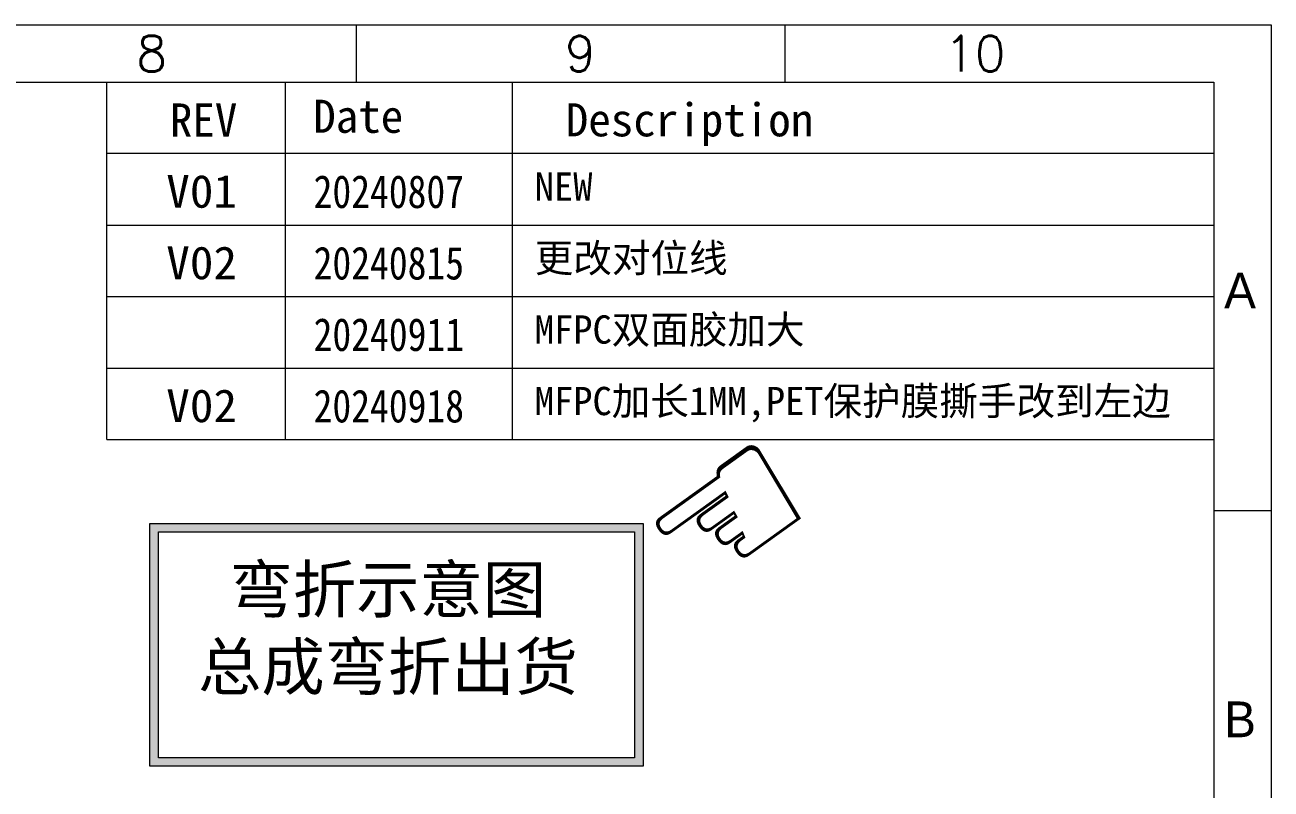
# Model space of a CAD drawing. Header units: millimetres. Extents: x 1403 to 2179, y 158 to 345.
# Drawn here: x 2128.3 to 2179.1, y 313.6 to 344.7 of the extents above; entities that cross this region are included whole.
import ezdxf
from ezdxf.enums import TextEntityAlignment as Align

# ---------------------------------------------------------------- set-up
doc = ezdxf.new("R2010")
doc.units = ezdxf.units.MM
for name, color, linetype, lineweight in [('DIM', 3, 'Continuous', 5), ('FPC', 50, 'Continuous', 5), ('图框', 7, 'Continuous', 5)]:
    doc.layers.add(name, color=color, linetype=linetype, lineweight=lineweight)
doc.styles.add('C-E02$0$HZ', font='')
doc.styles.get("Standard").update_dxf_attribs({"font": 'txt', "bigfont": 'gbcbig.shx'})
doc.styles.add('汉字', font='')
doc.styles.get('C-E02$0$HZ').set_extended_font_data('SimSun')
doc.styles.get('汉字').set_extended_font_data('SimSun')

# ---------------------------------------------------------------- blocks, each defined once
blk = doc.blocks.new('SZ')
at = {"layer": 'FPC', "color": 1, "insert": (10.22, 1.21), "char_height": 13.2, "width": 13.2336, "attachment_point": 1, "rotation": 223.714, "style": 'C-E02$0$HZ'}
blk.add_mtext('{\\fWingdings|b0|i0|c2|p2;E}', dxfattribs=at)

msp = doc.modelspace()

# ---------------------------------------------------------------- hatches: boundary and pattern name
at = {"layer": 'DIM', "lineweight": 5}
h = msp.add_hatch(color=6, dxfattribs=at)
h.dxf.hatch_style = 1
h.paths.add_polyline_path([(2133.419, 314.536), (2153.512, 314.536), (2153.512, 324.428), (2133.419, 324.428)])
h.paths.add_polyline_path([(2133.769, 324.078), (2153.162, 324.078), (2153.162, 314.886), (2133.769, 314.886)], flags=16)
h.paths.add_polyline_path([(2134.914, 323.158), (2151.688, 323.158), (2151.688, 316.244), (2134.914, 316.244)], flags=8)

# ---------------------------------------------------------------- linework, layer by layer
at = {"layer": 'DIM', "color": 6, "lineweight": 5}
for points in [[(2133.419, 324.428), (2153.512, 324.428), (2153.512, 314.536), (2133.419, 314.536)], [(2133.769, 324.078), (2153.162, 324.078), (2153.162, 314.886), (2133.769, 314.886)]]:
    msp.add_lwpolyline(points, close=True, dxfattribs=at)
at = {"layer": '图框', "color": 7, "linetype": 'ByBlock', "lineweight": 5, "ltscale": 0.55}
for p, q in [((1999.844, 344.723), (2179.09, 344.723)), ((2141.844, 342.395), (2141.844, 344.723)), ((2159.303, 342.395), (2159.303, 344.723)), ((2179.09, 344.723), (2179.09, 217.836)), ((2002.172, 342.395), (2176.762, 342.395)), ((2131.666, 327.844), (2131.666, 342.395)), ((2138.942, 327.844), (2138.942, 342.38)), ((2148.196, 327.844), (2148.196, 342.395)), ((2176.762, 342.395), (2176.762, 220.164)), ((2176.762, 339.485), (2131.666, 339.485)), ((2131.666, 336.574), (2176.762, 336.574)), ((2131.666, 333.664), (2176.762, 333.664)), ((2131.666, 330.754), (2176.762, 330.754)), ((2131.666, 327.844), (2176.762, 327.844)), ((2179.09, 324.933), (2176.762, 324.933))]:
    msp.add_line(p, q, dxfattribs=at)

# ---------------------------------------------------------------- block references
at = {"layer": 'FPC', "linetype": 'ByBlock', "lineweight": 0, "xscale": 0.4361497157607709, "yscale": 0.4361497157607709, "zscale": 0.4361497157607709, "rotation": 171.9404622025938}
msp.add_blockref('SZ', (2156.986, 325.261), dxfattribs=at)

# ---------------------------------------------------------------- texts
at = {"layer": '图框', "color": 1, "linetype": 'Continuous', "lineweight": 5, "style": '汉字'}
for s, width, p, p2 in [('V01', 1.004253, (2134.091, 337.28), (2136.973, 337.28)), ('20240807', 0.800582, (2140.092, 337.269), (2146.22, 337.269)), ('V02', 1.004253, (2134.091, 334.369), (2136.973, 334.369)), ('20240815', 0.800582, (2140.092, 334.358), (2146.22, 334.358)), ('20240911', 0.800582, (2140.092, 331.448), (2146.22, 331.448)), ('V02', 1.004253, (2134.091, 328.549), (2136.973, 328.549)), ('20240918', 0.800582, (2140.092, 328.538), (2146.22, 328.538))]:
    msp.add_text(s, height=1.3389, dxfattribs=dict(at, width=width)).set_placement(p, p2, align=Align.FIT)
at = {"layer": '图框', "color": 7, "linetype": 'ByBlock', "lineweight": 5, "ltscale": 0.55}
for s, insert, char_height, width, attachment_point in [('8', (2132.875, 344.285), 1.455, 2.47698, 1), ('9', (2150.334, 344.285), 1.455, 2.47698, 1), ('10', (2168.272, 344.285), 1.4551, 2.47698, 3), ('{\\fSimSun|b0|i0|c134|p2;Date}', (2140.077, 341.678), 1.34735, 2.47698, 1), ('{\\fSimSun|b0|i0|c134|p2;Description}', (2150.362, 341.534), 1.34735, 11.19759, 1), ('{\\fSimSun|b0|i0|c134|p2;REV}', (2134.236, 341.526), 1.34735, 2.47698, 1), ('{\\f\uffd0ￂﾼﾚￃ\ufff7\ufff3w|b0|i0|c136|p54;A}', (2178.476, 333.18), 1.45513, 2.47698, 9), ('{\\f\uffd0ￂﾼﾚￃ\ufff7\ufff3w|b0|i0|c134|p54;B}', (2178.476, 315.721), 1.45513, 2.47698, 9)]:
    msp.add_mtext(s, dxfattribs=dict(at, insert=insert, char_height=char_height, width=width, attachment_point=attachment_point))
at = {"layer": '图框', "color": 1, "linetype": 'ByBlock', "lineweight": 5, "ltscale": 0.55, "char_height": 1.152, "width": 36.6017, "attachment_point": 1, "style": '汉字'}
for s, insert in [('NEW', (2149.1, 338.717)), ('更改对位线', (2149.1, 335.807)), ('MFPC双面胶加大', (2149.1, 332.897)), ('MFPC加长1MM,PET保护膜撕手改到左边', (2149.1, 329.986))]:
    msp.add_mtext(s, dxfattribs=dict(at, insert=insert))
at = {"layer": '图框', "color": 1, "lineweight": 5, "insert": (2135.387, 322.686), "char_height": 1.89015, "width": 48.07635, "attachment_point": 1}
msp.add_mtext('{\\fSimSun|b0|i0|c134|p2; 弯折示意图\\P总成弯折出货}', dxfattribs=at)

doc.saveas('drawing.dxf')
